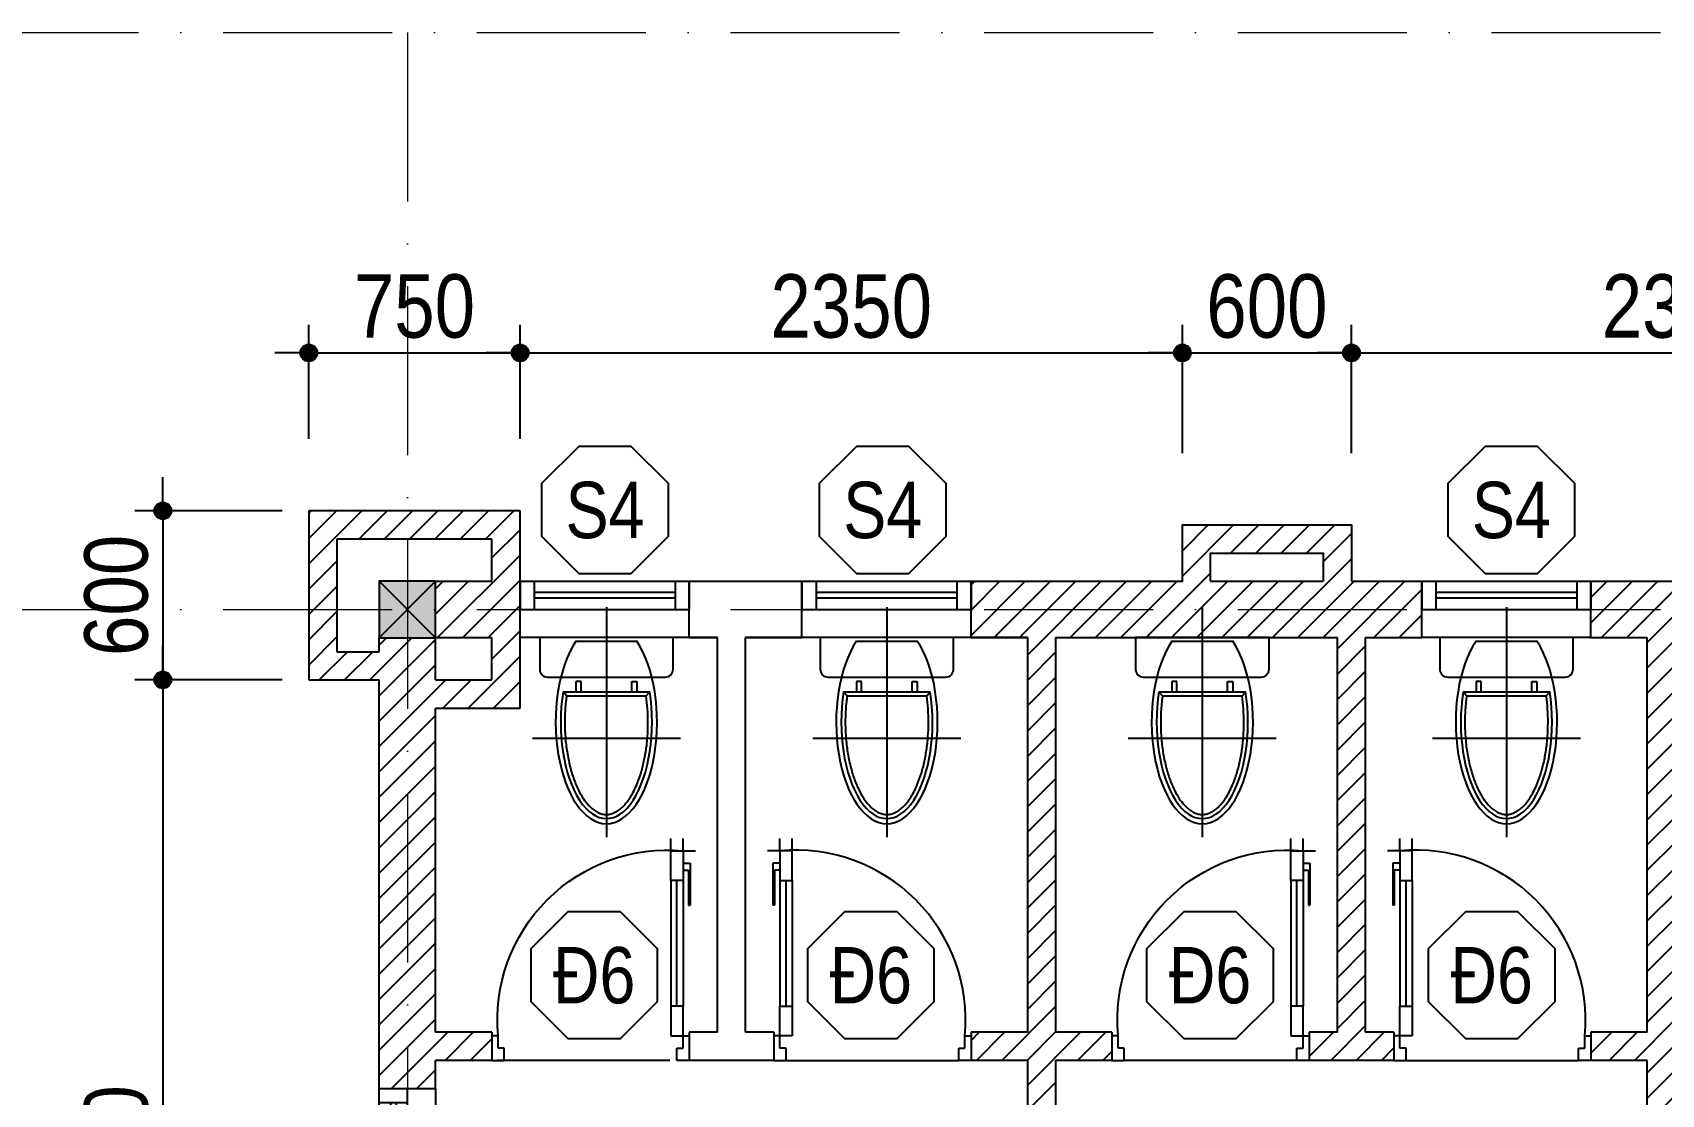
# Model space of a CAD drawing. Extents: x -1107188 to -523840, y 39692 to 514392.
# Drawn here: x -1101950 to -1096170, y 481055 to 484823 of the extents above; entities that cross this region are included whole.
import ezdxf
from ezdxf.enums import TextEntityAlignment as Align

# ---------------------------------------------------------------- set-up
doc = ezdxf.new("R2010")
doc.units = 0
doc.linetypes.add('ACAD_ISO10W100', pattern=[18, 12, -3, 0, -3])
doc.layers.get('DEFPOINTS').update_dxf_attribs({"linetype": 'CONTINUOUS'})
for name, color, linetype in [('009', 251, 'CONTINUOUS'), ('DIM', 1, 'CONTINUOUS'), ('DOOR', 20, 'CONTINUOUS'), ('FURN2', 40, 'CONTINUOUS'), ('HACTH', 8, 'CONTINUOUS'), ('TAGS', 60, 'CONTINUOUS'), ('TUONG', 131, 'CONTINUOUS'), ('vat dung', 44, 'CONTINUOUS'), ('WALL', 4, 'CONTINUOUS')]:
    doc.layers.add(name, color=color, linetype=linetype)
doc.layers.add('NET-THAY', color=2, linetype='CONTINUOUS', lineweight=13)
doc.layers.add('TRUC', color=24, linetype='CONTINUOUS', lineweight=0)
doc.styles.add('HEL-CONDENSE', font='')
doc.styles.add('VNI-HELVE-CONDENSEN', font='')
doc.styles.get('HEL-CONDENSE').set_extended_font_data('VNI-Helve-Condense')
doc.styles.get('VNI-HELVE-CONDENSEN').set_extended_font_data('VNI-Helve-Condense')
doc.dimstyles.new('D100', dxfattribs={"dimtxt": 225, "dimasz": 1.2, "dimexe": 100, "dimexo": 0, "dimgap": 50, "dimtad": 1, "dimdec": 0, "dimzin": 13, "dimdsep": 46, "dimtxsty": 'HEL-CONDENSE', "dimblk": 'D50', "dimcen": 0, "dimclrd": 1, "dimclre": 1, "dimclrt": 7, "dimadec": 0, "dimazin": 0, "dimtfac": 1, "dimtdec": 0, "dimtmove": 0, "dimatfit": 3, "dimldrblk": 'D50', "dimfxl": 1, "dimtolj": 1, "dimtzin": 13, "dimarcsym": 0})

# ---------------------------------------------------------------- blocks, each defined once
blk = doc.blocks.new('xibet')
at = {"layer": 'vat dung'}
for p, q in [((0, 107.8), (0, -707.8)), ((236.7, 0), (-236.7, 0)), ((-236.7, 0), (-236.7, -112)), ((236.7, -112), (236.7, 0)), ((-108, -12.1), (108, -12.1)), ((-208.7, -140), (208.7, -140)), ((-90, -156.1), (-108, -156.1)), ((-108, -156.1), (-108, -192.1)), ((-90, -192.1), (-90, -156.1)), ((90, -192.1), (90, -156.1)), ((90, -156.1), (108, -156.1)), ((108, -156.1), (108, -192.1)), ((-153.7, -192.1), (153.7, -192.1)), ((-141.3, -206.5), (-153.7, -192.1)), ((-141.3, -206.5), (141.3, -206.5)), ((141.3, -206.5), (153.7, -192.1)), ((262.5, -357.8), (-262.5, -357.8))]:
    blk.add_line(p, q, dxfattribs=at)
for centre, start, end in [((-208.7, -112), 180, 270), ((208.7, -112), 270, 0)]:
    blk.add_arc(centre, 28, start, end, dxfattribs=at)
for major_axis, ratio, start_param, end_param in [((0, -360), 0.5, 3.785094, 8.781277), ((0, -342), 0.473683, 4.391089, 8.175258)]:
    blk.add_ellipse((0, -300.1), major_axis=major_axis, ratio=ratio, start_param=start_param, end_param=end_param, dxfattribs=at)
blk.add_open_spline([(-141.3, -206.5), (-142, -211.4), (-142.6, -216.4), (-145.2, -239.3), (-146.6, -257.6), (-147.8, -294.4), (-147.7, -313), (-146.1, -349.7), (-144.6, -367.9), (-140.1, -403.5), (-137.2, -420.9), (-130, -454.4), (-125.8, -470.5), (-116.2, -500.9), (-110.8, -515.2), (-100.2, -539.1), (-95.1, -549.1), (-84.4, -567.4), (-78.8, -575.7), (-67.3, -590.6), (-61.3, -597.1), (-50.7, -607), (-46, -610.7), (-36.7, -617), (-32, -619.6), (-22.7, -623.7), (-18.1, -625.2), (-8.9, -627.2), (-4.3, -627.7), (4.8, -627.7), (9.3, -627.2), (18.5, -625.1), (23.1, -623.6), (32.4, -619.4), (37.1, -616.8), (46.5, -610.4), (51.1, -606.6), (60.4, -597.9), (65, -593), (74, -582.1), (78.4, -576.1), (87, -563.1), (91.1, -556), (99.1, -541), (102.9, -533), (111.7, -512.7), (116.4, -500), (125, -473.1), (128.8, -458.9), (135.5, -429.5), (138.3, -414.3), (142.9, -383.1), (144.6, -367.1), (146.9, -334.7), (147.6, -318.4), (147.6, -285.6), (147.1, -269.2), (145, -237.3), (143.4, -221.7), (141.3, -206.5)], degree=3, knots=[4.429174, 4.429174, 4.429174, 4.429174, 4.475363, 4.475363, 4.640536, 4.640536, 4.80571, 4.80571, 4.970884, 4.970884, 5.136057, 5.136057, 5.301231, 5.301231, 5.466404, 5.466404, 5.600725, 5.600725, 5.735045, 5.735045, 5.869365, 5.869365, 5.973209, 5.973209, 6.077053, 6.077053, 6.180898, 6.180898, 6.284742, 6.284742, 6.388586, 6.388586, 6.49243, 6.49243, 6.596275, 6.596275, 6.700119, 6.700119, 6.803963, 6.803963, 6.907807, 6.907807, 7.011652, 7.011652, 7.115496, 7.115496, 7.262062, 7.262062, 7.408627, 7.408627, 7.555193, 7.555193, 7.701759, 7.701759, 7.848324, 7.848324, 7.99489, 7.99489, 8.137175, 8.137175, 8.137175, 8.137175], dxfattribs=at)
blk = doc.blocks.new('A$C11573478')
at = {"layer": 'DOOR'}
for p, q in [((-716.3, 109.8), (-716.3, 209.8)), ((-716.3, 209.8), (-116.3, 209.8)), ((-666.3, 109.8), (-666.3, 209.8)), ((-166.3, 109.8), (-166.3, 209.8)), ((-116.3, 109.8), (-116.3, 209.8)), ((-716.3, 109.8), (-116.3, 109.8))]:
    blk.add_line(p, q, dxfattribs=at)
at = {"layer": 'DOOR', "color": 251}
for p, q in [((-166.3, 169.8), (-666.3, 169.8)), ((-166.3, 149.8), (-666.3, 149.8))]:
    blk.add_line(p, q, dxfattribs=at)
blk = doc.blocks.new('A$C24795F3F')
at = {"layer": 'DOOR'}
for p, q in [((25, 850), (25, 900)), ((75, 850), (75, 900)), ((25, 850), (-25, 850)), ((25, 799.1), (-3.3, 799.1)), ((-3.3, 799.1), (-3.3, 629.5)), ((75, 850), (25, 850)), ((25, 850), (25, 730)), ((25, 799.1), (25, 770.9)), ((75, 730), (75, 850)), ((25, 770.9), (2.4, 770.9)), ((2.4, 770.9), (2.4, 629.5)), ((25, 752.9), (25, 220)), ((25, 730), (75, 730)), ((75, 730), (75, 220)), ((2.4, 629.5), (-3.3, 629.5)), ((25, 220), (75, 220)), ((25, 100), (25, 220)), ((75, 220), (75, 100)), ((25, 100), (0, 100)), ((0, 100), (0, 0)), ((75, 100), (25, 100)), ((25, 50), (25, 100)), ((775, 50), (775, 100)), ((775, 100), (800, 100)), ((800, 100), (800, 0)), ((0, 0), (50, 0)), ((50, 50), (25, 50)), ((50, 0), (50, 50)), ((750, 0), (750, 50)), ((750, 50), (775, 50)), ((800, 0), (750, 0))]:
    blk.add_line(p, q, dxfattribs=at)
at = {"layer": 'DOOR', "color": 8}
blk.add_line((50, 220), (50, 730), dxfattribs=at)
blk.add_arc((88.6, 163.6), 689.3, 354.70533, 95.29467, dxfattribs=at)
blk = doc.blocks.new('A$C225A2996')
at = {"layer": 'WALL'}
blk.add_hatch(color=4, dxfattribs=at).paths.add_polyline_path([(531.4, 81.6), (731.4, 81.6), (731.4, 281.6), (531.4, 281.6)])
at = {"layer": 'WALL', "color": 4}
for p, q in [((531.4, 281.6), (731.4, 81.6)), ((531.4, 81.6), (731.4, 281.6))]:
    blk.add_line(p, q, dxfattribs=at)
blk.add_lwpolyline([(531.4, 81.6), (731.4, 81.6), (731.4, 281.6), (531.4, 281.6)], close=True, dxfattribs=at)
blk = doc.blocks.new('KH-CUADI')
at = {"layer": 'TAGS'}
blk.add_lwpolyline([(-124.3, 300), (-300, 124.3), (-300, -124.3), (-124.3, -300), (124.3, -300), (300, -124.3), (300, 124.3), (124.3, 300)], close=True, dxfattribs=at)
at = {"layer": 'TAGS', "style": 'VNI-HELVE-CONDENSEN'}
blk.add_attdef('D', text='', height=300, dxfattribs=at).set_placement((0, 0), align=Align.MIDDLE)
blk = doc.blocks.new('D50')
at = {"layer": 'DIM'}
blk.add_hatch(color=256, dxfattribs=at).paths.add_polyline_path([(25, 0, 1), (-25, 0, 1)])
blk.add_line((25, 0), (100, 0), dxfattribs=at)
blk.add_circle((0, 0), 25, dxfattribs=at)
blk = doc.blocks.new('*D304')
at = {"layer": 'DEFPOINTS', "color": 0, "transparency": 16777216}
for p in [(-1100219.9, 483686.4), (-1100969.9, 483381.1), (-1100219.9, 483381.1)]:
    blk.add_point(p, dxfattribs=at)
at = {"layer": 'DIM', "color": 1, "lineweight": -2, "transparency": 16777216}
for p, q in [((-1100969.9, 483381.1), (-1100969.9, 483786.4)), ((-1100219.9, 483381.1), (-1100219.9, 483786.4)), ((-1100968.7, 483686.4), (-1100221.1, 483686.4))]:
    blk.add_line(p, q, dxfattribs=at)
at = {"layer": 'DIM', "color": 1, "lineweight": -2, "transparency": 16777216, "xscale": 1.199999999999999, "yscale": 1.199999999999999, "zscale": 1.199999999999999, "rotation": 180}
blk.add_blockref('D50', (-1100969.9, 483686.4), dxfattribs=at)
at = {"layer": 'DIM', "color": 1, "lineweight": -2, "transparency": 16777216, "xscale": 1.199999999999999, "yscale": 1.199999999999999, "zscale": 1.199999999999999}
blk.add_blockref('D50', (-1100219.9, 483686.4), dxfattribs=at)
at = {"layer": 'DIM', "color": 7, "transparency": 16777216, "insert": (-1100594.9, 483851.3), "char_height": 225, "attachment_point": 5, "style": 'HEL-CONDENSE'}
blk.add_mtext('\\A1;750', dxfattribs=at)
blk = doc.blocks.new('*D305')
at = {"layer": 'DEFPOINTS', "color": 0, "transparency": 16777216}
for p in [(-1097869.9, 483686.4), (-1100219.9, 483381.1), (-1097869.9, 483331.1)]:
    blk.add_point(p, dxfattribs=at)
at = {"layer": 'DIM', "color": 1, "lineweight": -2, "transparency": 16777216}
for p, q in [((-1100219.9, 483381.1), (-1100219.9, 483786.4)), ((-1097869.9, 483331.1), (-1097869.9, 483786.4)), ((-1100218.7, 483686.4), (-1097871.1, 483686.4))]:
    blk.add_line(p, q, dxfattribs=at)
at = {"layer": 'DIM', "color": 1, "lineweight": -2, "transparency": 16777216, "xscale": 1.199999999999999, "yscale": 1.199999999999999, "zscale": 1.199999999999999, "rotation": 180}
blk.add_blockref('D50', (-1100219.9, 483686.4), dxfattribs=at)
at = {"layer": 'DIM', "color": 1, "lineweight": -2, "transparency": 16777216, "xscale": 1.199999999999999, "yscale": 1.199999999999999, "zscale": 1.199999999999999}
blk.add_blockref('D50', (-1097869.9, 483686.4), dxfattribs=at)
at = {"layer": 'DIM', "color": 7, "transparency": 16777216, "insert": (-1099044.9, 483851.3), "char_height": 225, "attachment_point": 5, "style": 'HEL-CONDENSE'}
blk.add_mtext('\\A1;2350', dxfattribs=at)
blk = doc.blocks.new('*D306')
at = {"layer": 'DEFPOINTS', "color": 0, "transparency": 16777216}
for p in [(-1097269.9, 483686.4), (-1097869.9, 483331.1), (-1097269.9, 483331.1)]:
    blk.add_point(p, dxfattribs=at)
at = {"layer": 'DIM', "color": 1, "lineweight": -2, "transparency": 16777216}
for p, q in [((-1097869.9, 483331.1), (-1097869.9, 483786.4)), ((-1097269.9, 483331.1), (-1097269.9, 483786.4)), ((-1097868.7, 483686.4), (-1097271.1, 483686.4))]:
    blk.add_line(p, q, dxfattribs=at)
at = {"layer": 'DIM', "color": 1, "lineweight": -2, "transparency": 16777216, "xscale": 1.199999999999999, "yscale": 1.199999999999999, "zscale": 1.199999999999999, "rotation": 180}
blk.add_blockref('D50', (-1097869.9, 483686.4), dxfattribs=at)
at = {"layer": 'DIM', "color": 1, "lineweight": -2, "transparency": 16777216, "xscale": 1.199999999999999, "yscale": 1.199999999999999, "zscale": 1.199999999999999}
blk.add_blockref('D50', (-1097269.9, 483686.4), dxfattribs=at)
at = {"layer": 'DIM', "color": 7, "transparency": 16777216, "insert": (-1097569.9, 483851.3), "char_height": 225, "attachment_point": 5, "style": 'HEL-CONDENSE'}
blk.add_mtext('\\A1;600', dxfattribs=at)
blk = doc.blocks.new('*D307')
at = {"layer": 'DEFPOINTS', "color": 0, "transparency": 16777216}
for p in [(-1094919.9, 483686.4), (-1097269.9, 483331.1), (-1094919.9, 483331.1)]:
    blk.add_point(p, dxfattribs=at)
at = {"layer": 'DIM', "color": 1, "lineweight": -2, "transparency": 16777216}
for p, q in [((-1097269.9, 483331.1), (-1097269.9, 483786.4)), ((-1094919.9, 483331.1), (-1094919.9, 483786.4)), ((-1097268.7, 483686.4), (-1094921.1, 483686.4))]:
    blk.add_line(p, q, dxfattribs=at)
at = {"layer": 'DIM', "color": 1, "lineweight": -2, "transparency": 16777216, "xscale": 1.199999999999999, "yscale": 1.199999999999999, "zscale": 1.199999999999999, "rotation": 180}
blk.add_blockref('D50', (-1097269.9, 483686.4), dxfattribs=at)
at = {"layer": 'DIM', "color": 1, "lineweight": -2, "transparency": 16777216, "xscale": 1.199999999999999, "yscale": 1.199999999999999, "zscale": 1.199999999999999}
blk.add_blockref('D50', (-1094919.9, 483686.4), dxfattribs=at)
at = {"layer": 'DIM', "color": 7, "transparency": 16777216, "insert": (-1096094.9, 483851.3), "char_height": 225, "attachment_point": 5, "style": 'HEL-CONDENSE'}
blk.add_mtext('\\A1;2350', dxfattribs=at)
blk = doc.blocks.new('*D334')
at = {"layer": 'DEFPOINTS', "color": 0, "transparency": 16777216}
for p in [(-1101064, 483125.8), (-1101487.6, 482525.8), (-1101064, 482525.8)]:
    blk.add_point(p, dxfattribs=at)
at = {"layer": 'DIM', "color": 1, "lineweight": -2, "transparency": 16777216}
for p, q in [((-1101064, 483125.8), (-1101587.6, 483125.8)), ((-1101487.6, 483124.6), (-1101487.6, 482527)), ((-1101064, 482525.8), (-1101587.6, 482525.8))]:
    blk.add_line(p, q, dxfattribs=at)
at = {"layer": 'DIM', "color": 1, "lineweight": -2, "transparency": 16777216, "xscale": 1.199999999999999, "yscale": 1.199999999999999, "zscale": 1.199999999999999}
for p, rotation in [((-1101487.6, 483125.8), 90), ((-1101487.6, 482525.8), 270)]:
    blk.add_blockref('D50', p, dxfattribs=dict(at, rotation=rotation))
at = {"layer": 'DIM', "color": 7, "transparency": 16777216, "insert": (-1101652.5, 482825.8), "char_height": 225, "attachment_point": 5, "rotation": 90, "style": 'HEL-CONDENSE'}
blk.add_mtext('\\A1;600', dxfattribs=at)
blk = doc.blocks.new('*D335')
at = {"layer": 'DEFPOINTS', "color": 0, "transparency": 16777216}
for p in [(-1101064, 482525.8), (-1101487.6, 479075.8), (-1101064, 479075.8)]:
    blk.add_point(p, dxfattribs=at)
at = {"layer": 'DIM', "color": 1, "lineweight": -2, "transparency": 16777216}
for p, q in [((-1101064, 482525.8), (-1101587.6, 482525.8)), ((-1101487.6, 482524.6), (-1101487.6, 479077)), ((-1101064, 479075.8), (-1101587.6, 479075.8))]:
    blk.add_line(p, q, dxfattribs=at)
at = {"layer": 'DIM', "color": 1, "lineweight": -2, "transparency": 16777216, "xscale": 1.199999999999999, "yscale": 1.199999999999999, "zscale": 1.199999999999999}
for p, rotation in [((-1101487.6, 482525.8), 90), ((-1101487.6, 479075.8), 270)]:
    blk.add_blockref('D50', p, dxfattribs=dict(at, rotation=rotation))
at = {"layer": 'DIM', "color": 7, "transparency": 16777216, "insert": (-1101652.5, 480800.8), "char_height": 225, "attachment_point": 5, "rotation": 90, "style": 'HEL-CONDENSE'}
blk.add_mtext('\\A1;3450', dxfattribs=at)

msp = doc.modelspace()

# ---------------------------------------------------------------- hatches: boundary and pattern name
at = {"layer": '009'}
h = msp.add_hatch(dxfattribs=at)
h.set_pattern_fill('ANSI31', color=256, scale=20, style=0)
h.set_pattern_definition([(45, (-2399621.036, 99015.243), (-44.9012806, 44.9012806), [])])
h.paths.add_polyline_path([(-1100219.891, 483125.801), (-1100969.891, 483125.801), (-1100969.891, 482525.801), (-1100719.891, 482525.801), (-1100719.891, 481075.801), (-1100519.891, 481075.801), (-1100519.891, 481175.801), (-1100319.891, 481175.801), (-1100319.891, 481263.301), (-1100319.891, 481275.801), (-1100519.891, 481275.801), (-1100519.891, 482425.801), (-1100219.891, 482425.801), (-1100219.891, 482775.801)])
h.paths.add_polyline_path([(-1100869.891, 483025.801), (-1100319.891, 483025.801), (-1100319.891, 482875.801), (-1100519.891, 482875.801), (-1100519.891, 482675.801), (-1100319.891, 482675.801), (-1100319.891, 482525.801), (-1100519.891, 482525.801), (-1100519.891, 482675.801), (-1100719.891, 482675.801), (-1100719.891, 482650.801), (-1100719.891, 482625.801), (-1100869.891, 482625.801)], flags=16)
h.paths.add_polyline_path([(-1100519.891, 479775.801), (-1100419.891, 479775.801), (-1100419.891, 479875.801), (-1100519.891, 479875.801), (-1100519.891, 480475.801), (-1100719.891, 480475.801), (-1100719.891, 479075.801), (-1100969.891, 479075.801), (-1100969.891, 478475.801), (-1100719.891, 478475.801), (-1100519.891, 478475.801), (-1100519.891, 478675.801), (-1100719.891, 478675.801), (-1100719.891, 478575.801), (-1100869.891, 478575.801), (-1100869.891, 478975.801), (-1100719.891, 478975.801), (-1100719.891, 478875.801), (-1100519.891, 478875.801), (-1100519.891, 479075.801)])
h.paths.add_polyline_path([(-1098319.891, 481175.801), (-1098119.891, 481175.801), (-1098119.891, 481263.301), (-1098119.891, 481275.801), (-1098319.891, 481275.801), (-1098319.891, 482675.801), (-1098094.891, 482675.801), (-1097319.891, 482675.801), (-1097319.891, 481275.801), (-1097419.891, 481275.801), (-1097419.891, 481175.801), (-1097119.891, 481175.801), (-1097119.891, 481263.301), (-1097119.891, 481275.801), (-1097219.891, 481275.801), (-1097219.891, 482675.801), (-1097019.891, 482675.801), (-1097019.891, 482875.801), (-1097269.891, 482875.801), (-1097269.891, 483075.801), (-1097869.891, 483075.801), (-1097869.891, 482875.801), (-1098619.891, 482875.801), (-1098619.891, 482775.801), (-1098619.891, 482675.801), (-1098419.891, 482675.801), (-1098419.891, 481275.801), (-1098619.891, 481275.801), (-1098619.891, 481175.801), (-1098419.891, 481175.801), (-1098419.891, 479875.801), (-1099619.891, 479875.801), (-1099619.891, 479775.801), (-1098419.891, 479775.801), (-1098419.891, 479675.801), (-1098319.891, 479675.801)])
h.paths.add_polyline_path([(-1097769.891, 482875.801), (-1097769.891, 482975.801), (-1097369.891, 482975.801), (-1097369.891, 482875.801), (-1097469.891, 482875.801)], flags=17)
h.paths.add_polyline_path([(-1094719.891, 482875.801), (-1094819.891, 482875.801), (-1094819.891, 482975.801), (-1094419.891, 482975.801), (-1094419.891, 482875.801), (-1094519.891, 482875.801), (-1094519.891, 482675.801), (-1093819.891, 482675.801), (-1093819.891, 482875.801), (-1094319.891, 482875.801), (-1094319.891, 483075.801), (-1094919.891, 483075.801), (-1094919.891, 482875.801), (-1096419.891, 482875.801), (-1096419.891, 482775.801), (-1096419.891, 482675.801), (-1096219.891, 482675.801), (-1096219.891, 481275.801), (-1096419.891, 481275.801), (-1096419.891, 481175.801), (-1096219.891, 481175.801), (-1096219.891, 478775.801), (-1098319.891, 478775.801), (-1098319.891, 478875.801), (-1098419.891, 478875.801), (-1098419.891, 478675.801), (-1096219.891, 478675.801), (-1094719.891, 478675.801), (-1094719.891, 478775.801), (-1096119.891, 478775.801), (-1096119.891, 482675.801), (-1094719.891, 482675.801)])
h.paths.add_polyline_path([(-1093119.891, 478775.801), (-1094519.891, 478775.801), (-1094519.891, 478675.801), (-1093119.891, 478675.801)])
h.paths.add_polyline_path([(-1091719.891, 482875.801), (-1091819.891, 482875.801), (-1091819.891, 482975.801), (-1091419.891, 482975.801), (-1091419.891, 482875.801), (-1091519.891, 482875.801), (-1091519.891, 482675.801), (-1090819.891, 482675.801), (-1090819.891, 482875.801), (-1091319.891, 482875.801), (-1091319.891, 483075.801), (-1091919.891, 483075.801), (-1091919.891, 482875.801), (-1092419.891, 482875.801), (-1092419.891, 482675.801), (-1091719.891, 482675.801)])

# ---------------------------------------------------------------- linework, layer by layer
at = {"layer": 'HACTH'}
for p, q in [((-1099688.641, 481175.801), (-1100301.141, 481175.801)), ((-1099276.141, 481175.801), (-1098663.641, 481175.801)), ((-1097463.641, 481175.801), (-1098076.141, 481175.801)), ((-1097076.141, 481175.801), (-1096463.641, 481175.801))]:
    msp.add_line(p, q, dxfattribs=at)
at = {"layer": 'NET-THAY', "linetype": 'ByBlock', "lineweight": -2}
for p, q in [((-1099619.891, 482675.801), (-1100219.891, 482675.801)), ((-1098619.891, 482675.801), (-1099219.891, 482675.801)), ((-1096419.891, 482675.801), (-1097019.891, 482675.801)), ((-1100519.891, 481075.801), (-1100519.891, 480475.801))]:
    msp.add_line(p, q, dxfattribs=at)
at = {"layer": 'TRUC', "linetype": 'ACAD_ISO10W100', "ltscale": 50}
msp.add_lwpolyline([(-1103073.876, 484823.057), (-1065303.564, 484823.057), (-1065303.564, 463746.028), (-1103073.876, 463746.028)], close=True, dxfattribs=at)
for points in [[(-1100619.891, 484823.057), (-1100619.891, 463746.028)], [(-1103073.876, 482775.801), (-1065303.564, 482775.801)]]:
    msp.add_lwpolyline(points, dxfattribs=at)
at = {"layer": 'TUONG', "color": 4}
for p, q in [((-1100219.891, 483125.801), (-1100969.891, 483125.801)), ((-1100969.891, 483125.801), (-1100969.891, 482525.801)), ((-1100219.891, 482675.801), (-1100219.891, 483125.801)), ((-1100319.891, 483025.801), (-1100869.891, 483025.801)), ((-1100869.891, 483025.801), (-1100869.891, 482625.801)), ((-1100319.891, 482875.801), (-1100319.891, 483025.801)), ((-1100519.891, 482875.801), (-1100319.891, 482875.801)), ((-1100519.891, 482675.801), (-1100319.891, 482675.801)), ((-1100869.891, 482625.801), (-1100719.891, 482625.801)), ((-1100969.891, 482525.801), (-1100719.891, 482525.801)), ((-1100519.891, 482525.801), (-1100319.891, 482525.801)), ((-1100519.891, 482425.801), (-1100219.891, 482425.801))]:
    msp.add_line(p, q, dxfattribs=at)
at = {"layer": 'TUONG'}
for p, q in [((-1100219.891, 482675.801), (-1100219.891, 482875.801)), ((-1099619.891, 482675.801), (-1099619.891, 482875.801)), ((-1099219.891, 482675.801), (-1099219.891, 482875.801)), ((-1098619.891, 482675.801), (-1098619.891, 482875.801)), ((-1097019.891, 482675.801), (-1097019.891, 482875.801)), ((-1096419.891, 482675.801), (-1096419.891, 482875.801)), ((-1100519.891, 482525.801), (-1100519.891, 482775.801)), ((-1100219.891, 482425.801), (-1100219.891, 482775.801)), ((-1100719.891, 482650.801), (-1100719.891, 482675.801)), ((-1100719.891, 482625.801), (-1100719.891, 482650.801)), ((-1100519.891, 482525.801), (-1100519.891, 482675.801)), ((-1100519.891, 482525.801), (-1100519.891, 482675.801)), ((-1100319.891, 482525.801), (-1100319.891, 482675.801)), ((-1099519.891, 481275.801), (-1099519.891, 482675.801)), ((-1099519.891, 481275.801), (-1099519.891, 482675.801)), ((-1099419.891, 481275.801), (-1099419.891, 482675.801)), ((-1099419.891, 481275.801), (-1099419.891, 482675.801)), ((-1097319.891, 481275.801), (-1097319.891, 482675.801)), ((-1097319.891, 481275.801), (-1097319.891, 482675.801)), ((-1097219.891, 481275.801), (-1097219.891, 482675.801)), ((-1097219.891, 481275.801), (-1097219.891, 482675.801)), ((-1096219.891, 481275.801), (-1096219.891, 482675.801)), ((-1100719.891, 481075.801), (-1100719.891, 482525.801)), ((-1100519.891, 481275.801), (-1100519.891, 482425.801)), ((-1100519.891, 481275.801), (-1100519.891, 482425.801)), ((-1100519.891, 481275.801), (-1100519.891, 482425.801)), ((-1100319.891, 481275.801), (-1100519.891, 481275.801)), ((-1100319.891, 481275.801), (-1100519.891, 481275.801)), ((-1100319.891, 481275.801), (-1100319.891, 481175.801)), ((-1100319.891, 481275.801), (-1100319.891, 481175.801)), ((-1099519.891, 481275.801), (-1099619.891, 481275.801)), ((-1099619.891, 481275.801), (-1099619.891, 481175.801)), ((-1099519.891, 481275.801), (-1099619.891, 481275.801)), ((-1099619.891, 481275.801), (-1099619.891, 481175.801)), ((-1099319.891, 481275.801), (-1099419.891, 481275.801)), ((-1099319.891, 481275.801), (-1099419.891, 481275.801)), ((-1099319.891, 481275.801), (-1099319.891, 481175.801)), ((-1099319.891, 481275.801), (-1099319.891, 481175.801)), ((-1098419.891, 481275.801), (-1098619.891, 481275.801)), ((-1098619.891, 481275.801), (-1098619.891, 481175.801)), ((-1098419.891, 481275.801), (-1098619.891, 481275.801)), ((-1098619.891, 481275.801), (-1098619.891, 481175.801)), ((-1098119.891, 481275.801), (-1098119.891, 481175.801)), ((-1097319.891, 481275.801), (-1097419.891, 481275.801)), ((-1097419.891, 481275.801), (-1097419.891, 481175.801)), ((-1097319.891, 481275.801), (-1097419.891, 481275.801)), ((-1097419.891, 481275.801), (-1097419.891, 481175.801)), ((-1097119.891, 481275.801), (-1097219.891, 481275.801)), ((-1097119.891, 481275.801), (-1097219.891, 481275.801)), ((-1097119.891, 481275.801), (-1097119.891, 481175.801)), ((-1097119.891, 481275.801), (-1097119.891, 481175.801)), ((-1096219.891, 481275.801), (-1096419.891, 481275.801)), ((-1096419.891, 481275.801), (-1096419.891, 481175.801)), ((-1096219.891, 481275.801), (-1096419.891, 481275.801)), ((-1096419.891, 481275.801), (-1096419.891, 481175.801)), ((-1100519.891, 481075.801), (-1100519.891, 481175.801)), ((-1100519.891, 481075.801), (-1100519.891, 481175.801)), ((-1100319.891, 481175.801), (-1100519.891, 481175.801)), ((-1100319.891, 481175.801), (-1100519.891, 481175.801)), ((-1099319.891, 481175.801), (-1099619.891, 481175.801)), ((-1099319.891, 481175.801), (-1099619.891, 481175.801)), ((-1098419.891, 481175.801), (-1098619.891, 481175.801)), ((-1098419.891, 481175.801), (-1098619.891, 481175.801)), ((-1097119.891, 481175.801), (-1097419.891, 481175.801)), ((-1097119.891, 481175.801), (-1097419.891, 481175.801)), ((-1096219.891, 481175.801), (-1096419.891, 481175.801)), ((-1096219.891, 481175.801), (-1096419.891, 481175.801)), ((-1096219.891, 478775.801), (-1096219.891, 481175.801)), ((-1100719.891, 481075.801), (-1100519.891, 481075.801))]:
    msp.add_line(p, q, dxfattribs=at)
for points in [[(-1098619.891, 482875.801), (-1097869.891, 482875.801), (-1097869.891, 483075.801), (-1097269.891, 483075.801), (-1097269.891, 482875.801)], [(-1097769.891, 482875.801), (-1097769.891, 482975.801), (-1097369.891, 482975.801), (-1097369.891, 482875.801)], [(-1099619.891, 482875.801), (-1099219.891, 482875.801)], [(-1098094.891, 482875.801), (-1097869.891, 482875.801)], [(-1097769.891, 482875.801), (-1097369.891, 482875.801)], [(-1097469.891, 482875.801), (-1097369.891, 482875.801)], [(-1097269.891, 482875.801), (-1097019.891, 482875.801)], [(-1096419.891, 482875.801), (-1094919.891, 482875.801)], [(-1099619.891, 482675.801), (-1099519.891, 482675.801)], [(-1099619.891, 482675.801), (-1099519.891, 482675.801)], [(-1099519.891, 482675.801), (-1099619.891, 482675.801)], [(-1099419.891, 482675.801), (-1099219.891, 482675.801)], [(-1099419.891, 482675.801), (-1099219.891, 482675.801)], [(-1099219.891, 482675.801), (-1099419.891, 482675.801)], [(-1098619.891, 482675.801), (-1098419.891, 482675.801)], [(-1098619.891, 482675.801), (-1098419.891, 482675.801)], [(-1098419.891, 482675.801), (-1098619.891, 482675.801)], [(-1098419.891, 482675.801), (-1098419.891, 481275.801)], [(-1098319.891, 482675.801), (-1098094.891, 482675.801)], [(-1098319.891, 482675.801), (-1098319.891, 481275.801)], [(-1098094.891, 482675.801), (-1097319.891, 482675.801)], [(-1097219.891, 482675.801), (-1097019.891, 482675.801)], [(-1096419.891, 482675.801), (-1096219.891, 482675.801)], [(-1098119.891, 481275.801), (-1098319.891, 481275.801)], [(-1100519.891, 481075.801), (-1100519.891, 481175.801)], [(-1098419.891, 481175.801), (-1098419.891, 479875.801)], [(-1098319.891, 481175.801), (-1098319.891, 479650.801)], [(-1098119.891, 481175.801), (-1098319.891, 481175.801)]]:
    msp.add_lwpolyline(points, dxfattribs=at)

# ---------------------------------------------------------------- block references
at = {"layer": 'DOOR', "lineweight": -2, "xscale": -1}
for p, rotation in [((-1099503.586, 482985.559), 180), ((-1098503.586, 482985.559), 180), ((-1096303.586, 482985.559), 180), ((-1100829.65, 481192.106), 270)]:
    msp.add_blockref('A$C11573478', p, dxfattribs=dict(at, rotation=rotation))
at = {"layer": 'DOOR', "yscale": 0.875, "zscale": 0.8749999999984087}
for p, xscale in [((-1099619.891, 481175.801), -0.875), ((-1099319.891, 481175.801), 0.875), ((-1097419.891, 481175.801), -0.875), ((-1097119.891, 481175.801), 0.875)]:
    msp.add_blockref('A$C24795F3F', p, dxfattribs=dict(at, xscale=xscale))
at = {"layer": 'FURN2', "lineweight": -2}
for p in [(-1099913.826, 482675.801), (-1098918.441, 482675.799), (-1097799.159, 482675.799), (-1096719.891, 482675.799)]:
    msp.add_blockref('xibet', p, dxfattribs=at)
at = {"layer": 'TAGS', "linetype": 'Continuous'}
ref = msp.add_blockref('KH-CUADI', (-1099918.613, 483129.077), dxfattribs=dict(at, xscale=0.75, yscale=0.75, zscale=0.75, rotation=180))
ref.add_attrib('D', 'S4', dxfattribs={"color": 7, "height": 200, "style": 'VNI-HELVE-CONDENSEN'}).set_placement((-1099918.613, 483129.077), align=Align.MIDDLE)
ref = msp.add_blockref('KH-CUADI', (-1098933.376, 483129.077), dxfattribs=dict(at, xscale=0.75, yscale=0.75, zscale=0.75, rotation=180))
ref.add_attrib('D', 'S4', dxfattribs={"color": 7, "height": 200, "style": 'VNI-HELVE-CONDENSEN'}).set_placement((-1098933.376, 483129.077), align=Align.MIDDLE)
ref = msp.add_blockref('KH-CUADI', (-1096702.595, 483129.077), dxfattribs=dict(at, xscale=0.75, yscale=0.75, zscale=0.75, rotation=180))
ref.add_attrib('D', 'S4', dxfattribs={"color": 7, "height": 200, "style": 'VNI-HELVE-CONDENSEN'}).set_placement((-1096702.595, 483129.077), align=Align.MIDDLE)
ref = msp.add_blockref('KH-CUADI', (-1099957.289, 481478.086), dxfattribs=dict(at, xscale=0.75, yscale=0.75, zscale=0.75, rotation=180))
ref.add_attrib('D', 'Ñ6', dxfattribs={"color": 7, "height": 200, "style": 'VNI-HELVE-CONDENSEN'}).set_placement((-1099957.289, 481478.086), align=Align.MIDDLE)
ref = msp.add_blockref('KH-CUADI', (-1098975.535, 481478.086), dxfattribs=dict(at, xscale=0.75, yscale=0.75, zscale=0.75, rotation=180))
ref.add_attrib('D', 'Ñ6', dxfattribs={"color": 7, "height": 200, "style": 'VNI-HELVE-CONDENSEN'}).set_placement((-1098975.535, 481478.086), align=Align.MIDDLE)
ref = msp.add_blockref('KH-CUADI', (-1097771.712, 481478.086), dxfattribs=dict(at, xscale=0.75, yscale=0.75, zscale=0.75, rotation=180))
ref.add_attrib('D', 'Ñ6', dxfattribs={"color": 7, "height": 200, "style": 'VNI-HELVE-CONDENSEN'}).set_placement((-1097771.712, 481478.086), align=Align.MIDDLE)
ref = msp.add_blockref('KH-CUADI', (-1096772.326, 481478.086), dxfattribs=dict(at, xscale=0.75, yscale=0.75, zscale=0.75, rotation=180))
ref.add_attrib('D', 'Ñ6', dxfattribs={"color": 7, "height": 200, "style": 'VNI-HELVE-CONDENSEN'}).set_placement((-1096772.326, 481478.086), align=Align.MIDDLE)
at = {"layer": 'TUONG', "color": 4}
msp.add_blockref('A$C225A2996', (-1101251.282, 482594.168), dxfattribs=at)

# ---------------------------------------------------------------- dimensions: what is measured, and where the dimension line sits
at = {"layer": 'DIM'}
dim = msp.add_linear_dim(base=(-1100219.891, 483686.409), p1=(-1100969.891, 483381.052), p2=(-1100219.891, 483381.052), dimstyle='D100', dxfattribs=at)
dim.commit()
dim.dimension.update_dxf_attribs({"geometry": '*D304', "text_midpoint": (-1100594.891, 483851.309)})
for base, p1, p2, picture, middle in [((-1097869.891, 483686.409), (-1100219.891, 483381.052), (-1097869.891, 483331.052), '*D305', (-1099044.891, 483851.309)), ((-1097269.891, 483686.409), (-1097869.891, 483331.052), (-1097269.891, 483331.052), '*D306', (-1097569.891, 483851.309)), ((-1094919.891, 483686.409), (-1097269.891, 483331.052), (-1094919.891, 483331.052), '*D307', (-1096094.891, 483851.309))]:
    dim = msp.add_linear_dim(base=base, p1=p1, p2=p2, dimstyle='D100', override={"dimtmove": 1}, dxfattribs=at)
    dim.commit()
    dim.dimension.update_dxf_attribs({"geometry": picture, "text_midpoint": middle})
dim = msp.add_linear_dim(base=(-1101487.589, 482525.801), p1=(-1101064.029, 483125.801), p2=(-1101064.029, 482525.801), angle=90, dimstyle='D100', dxfattribs=at)
dim.commit()
dim.dimension.update_dxf_attribs({"geometry": '*D334', "text_midpoint": (-1101652.489, 482825.801)})
dim = msp.add_linear_dim(base=(-1101487.589, 479075.801), p1=(-1101064.029, 482525.801), p2=(-1101064.029, 479075.801), angle=90, dimstyle='D100', override={"dimtmove": 1}, dxfattribs=at)
dim.commit()
dim.dimension.update_dxf_attribs({"geometry": '*D335', "text_midpoint": (-1101652.489, 480800.801)})

doc.saveas('drawing.dxf')
